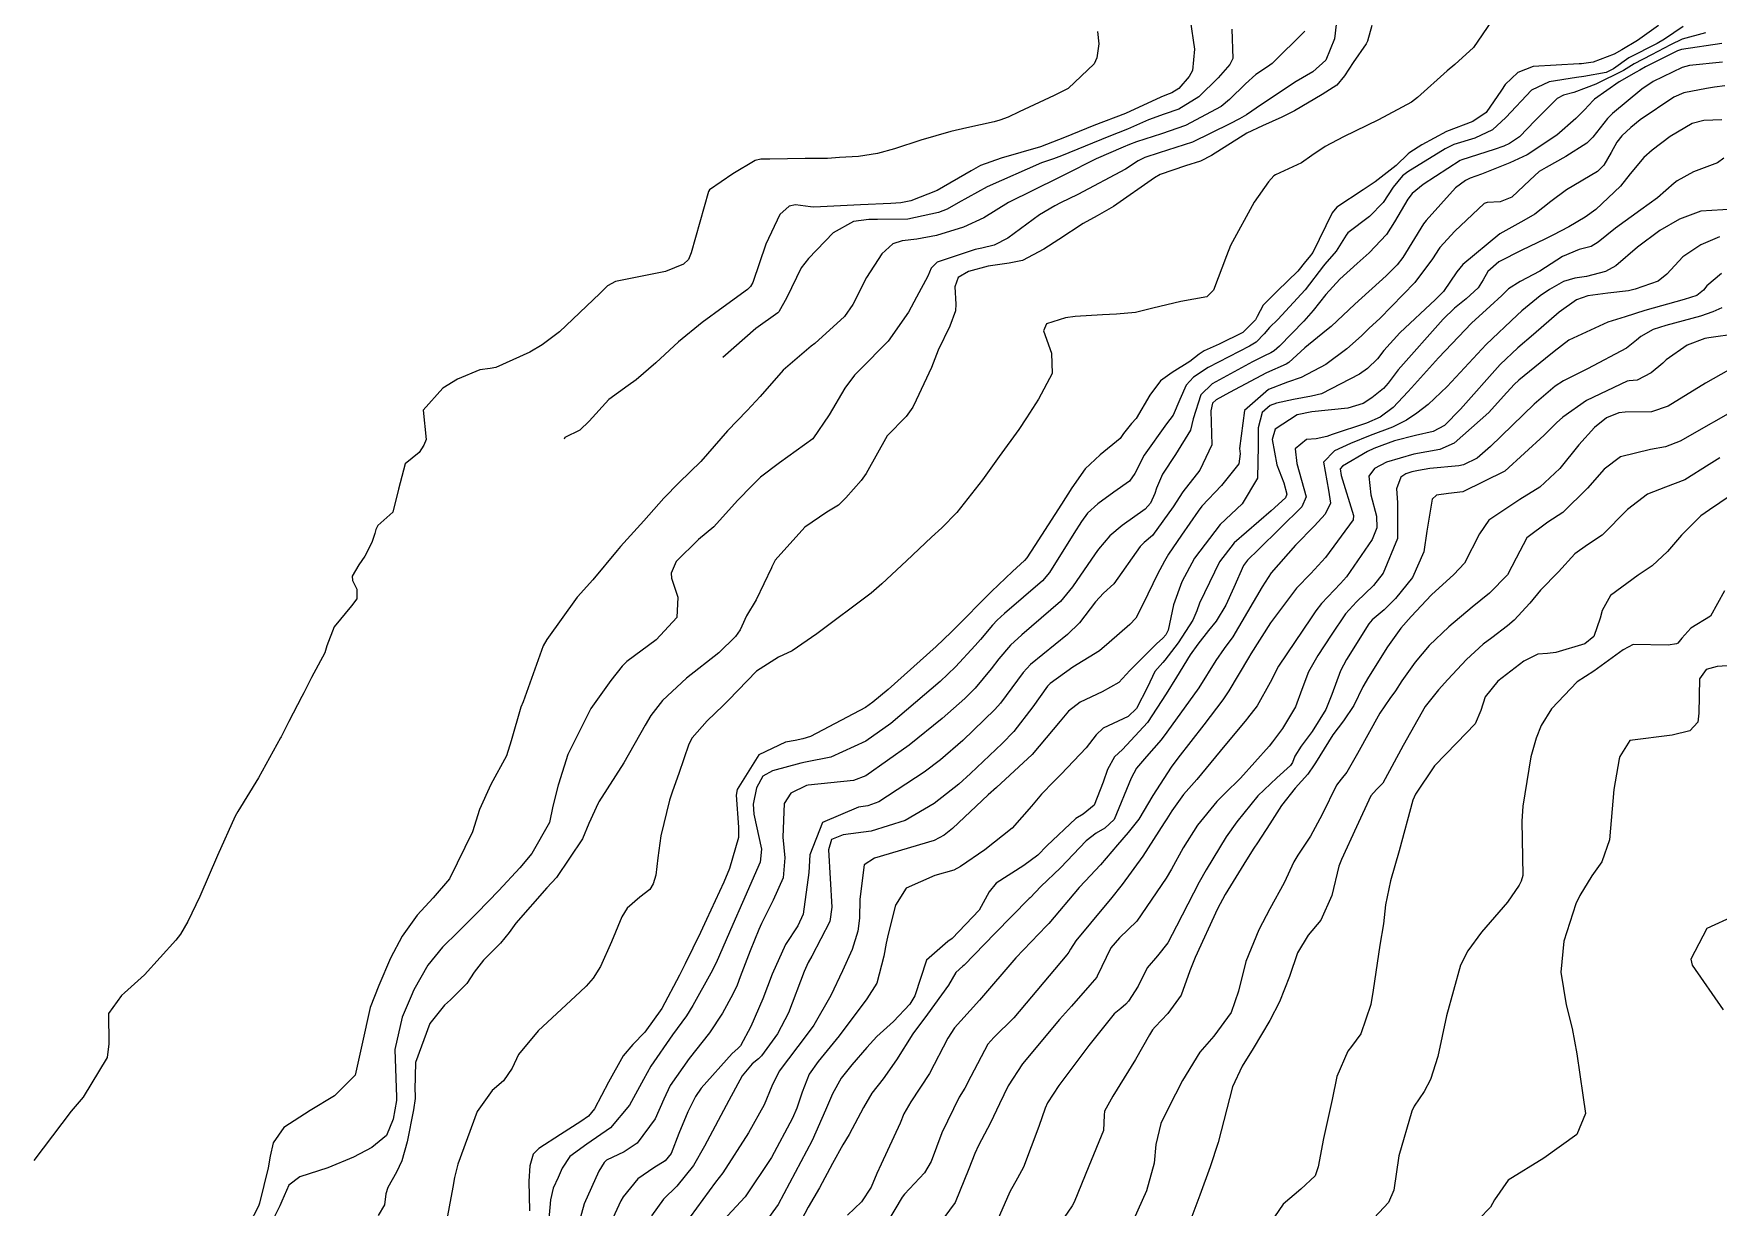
# Model space of a CAD drawing. Header units: feet. Extents: x 1313709 to 1317500, y 405869 to 411659.
# Drawn here: x 1315654.5 to 1315963.4, y 406919.8 to 407135.1 of the extents above; entities that cross this region are included whole.
import ezdxf

# ---------------------------------------------------------------- set-up
doc = ezdxf.new("R2010")
doc.units = ezdxf.units.FT
doc.layers.add('C-TOPO-MAJR', color=32, linetype='CONTINUOUS')

msp = doc.modelspace()

# ---------------------------------------------------------------- linework, layer by layer
at = {"layer": 'C-TOPO-MAJR'}
for points in [[(1315893.28, 407136.81), (1315892.99, 407134.16), (1315891.43, 407130.28), (1315889.03, 407128.14), (1315885.93, 407126.39), (1315879.61, 407122.15), (1315876.84, 407120.24), (1315875.55, 407119.54), (1315873.77, 407118.57), (1315866.98, 407115.21), (1315860.84, 407113.27), (1315858.23, 407112.43), (1315857.01, 407111.79), (1315854.64, 407110.28), (1315845.92, 407105.64), (1315842.75, 407104.1), (1315841.72, 407103.58), (1315838.88, 407101.9), (1315833.1, 407097.62), (1315830.57, 407096.33), (1315828.31, 407095.77), (1315827.12, 407095.52), (1315820.13, 407093.21), (1315819.05, 407092.1), (1315818.43, 407090.62), (1315816.36, 407086.82), (1315814.86, 407084.05), (1315811.13, 407078.75), (1315805.88, 407073.43), (1315804.98, 407072.49), (1315803.21, 407070.1), (1315800.31, 407065.19), (1315797.32, 407060.82), (1315791.21, 407056.42), (1315787.74, 407053.77), (1315786.19, 407052.28), (1315783.52, 407049.5), (1315779.18, 407044.69), (1315776.34, 407042.34), (1315772.26, 407038.31), (1315771.34, 407036.18), (1315771.41, 407035.25), (1315772.56, 407031.74), (1315772.38, 407028.03), (1315768.59, 407023.94), (1315763.2, 407019.94), (1315762.34, 407019.1), (1315760.27, 407016.51), (1315756.65, 407011.35), (1315752.42, 407002.89), (1315750.69, 406997.45), (1315750.62, 406997.28), (1315749.64, 406993.4), (1315749.04, 406990.44), (1315745.8, 406984.73), (1315743.62, 406982.11), (1315739.77, 406977.93), (1315735.8, 406973.84), (1315732.29, 406970.37), (1315729.42, 406967.58), (1315726.72, 406964.26), (1315724.19, 406959.74), (1315723.65, 406958.57), (1315722.03, 406954.75), (1315720.7, 406948.77), (1315720.97, 406940.07), (1315721.01, 406939.7), (1315720.99, 406939.42), (1315720.4, 406936.03), (1315719.15, 406933.01), (1315716.44, 406930.81), (1315713.08, 406929.02), (1315708.41, 406927.09), (1315703.25, 406925.42), (1315701.25, 406923.9), (1315699.97, 406920.99), (1315699.62, 406920.11), (1315696.72, 406914.36)], [(1315899.85, 407136.66), (1315899.06, 407133.76), (1315898.77, 407133.25), (1315896.39, 407129.87), (1315894.84, 407127.37), (1315893.41, 407125.71), (1315890.71, 407123.95), (1315885.64, 407120.97), (1315883.36, 407119.79), (1315879.79, 407118.23), (1315876.94, 407116.88), (1315870.43, 407112.8), (1315868.43, 407111.76), (1315865.68, 407110.88), (1315861.04, 407109.3), (1315859.97, 407108.7), (1315852.44, 407103.43), (1315849.5, 407101.73), (1315846.88, 407100.29), (1315842.45, 407097.36), (1315839.69, 407095.58), (1315835.76, 407093.52), (1315833.35, 407093.04), (1315829.47, 407092.5), (1315825.87, 407091.52), (1315823.96, 407090.43), (1315823.37, 407088.67), (1315823.53, 407085.53), (1315823.5, 407084.27), (1315822.47, 407081.49), (1315820.29, 407077.05), (1315819.12, 407073.87), (1315816.26, 407067.9), (1315815.67, 407066.65), (1315814.47, 407064.9), (1315810.97, 407061.37), (1315807.14, 407054.45), (1315806.19, 407053.19), (1315803.41, 407049.99), (1315802.03, 407048.64), (1315799.91, 407047.33), (1315795.87, 407044.58), (1315790.41, 407038.58), (1315789.8, 407037.36), (1315789.73, 407037.12), (1315786.93, 407031.28), (1315785.19, 407028.34), (1315784.3, 407026.47), (1315784.01, 407025.78), (1315783.17, 407024.54), (1315780.12, 407021.55), (1315774.15, 407016.88), (1315769.76, 407012.83), (1315767.65, 407010.06), (1315766.59, 407008.26), (1315762.67, 407001.4), (1315758.07, 406994.2), (1315757.95, 406993.98), (1315756.28, 406990.22), (1315755.07, 406987.44), (1315750.35, 406980.32), (1315748.56, 406978.42), (1315742.87, 406971.96), (1315741.62, 406970.27), (1315740.03, 406968.27), (1315736.96, 406965.17), (1315735.22, 406962.97), (1315733.88, 406960.88), (1315730.9, 406957.91), (1315729.82, 406956.94), (1315727.11, 406953.58), (1315724.48, 406946.42), (1315724.33, 406941.39), (1315724.4, 406940.49), (1315724.4, 406939.8), (1315724.11, 406937.71), (1315722.93, 406931.88), (1315721.94, 406928.38), (1315720.96, 406926.27), (1315719.41, 406923.45), (1315719.03, 406922.34), (1315718.79, 406920.32), (1315717.61, 406918.33)], [(1315921.75, 407137.41), (1315918.47, 407132.6), (1315915.04, 407129.46), (1315913.65, 407128.29), (1315908.19, 407123.42), (1315907.08, 407122.59), (1315901.06, 407119.34), (1315894.64, 407116.2), (1315891.26, 407114.46), (1315888.83, 407112.79), (1315886.96, 407111.43), (1315882.2, 407109.26), (1315881.89, 407109.08), (1315880.87, 407107.97), (1315878.23, 407104.25), (1315873.9, 407096.28), (1315873.17, 407094.38), (1315870.82, 407088.09), (1315869.57, 407086.88), (1315864.79, 407086.03), (1315859.68, 407084.79), (1315856.51, 407084.01), (1315853.02, 407083.67), (1315850.43, 407083.56), (1315845.43, 407083.24), (1315843.65, 407083.01), (1315840.2, 407081.92), (1315839.65, 407080.64), (1315841.09, 407076.55), (1315841.22, 407072.81), (1315838.72, 407068.06), (1315836.52, 407064.66), (1315835.13, 407062.51), (1315831.51, 407057.59), (1315828.47, 407053.31), (1315823.76, 407047.28), (1315820.97, 407044.48), (1315819.12, 407042.77), (1315814.53, 407038.46), (1315810, 407034.2), (1315808, 407032.51), (1315798.06, 407025.05), (1315793.53, 407021.92), (1315791.03, 407020.75), (1315787.01, 407018.17), (1315781.84, 407012.88), (1315780.86, 407011.9), (1315777.94, 407009.07), (1315775.2, 407005.95), (1315774.57, 407004.79), (1315772.78, 406999.44), (1315771.59, 406996.21), (1315771.04, 406994.54), (1315769.49, 406988), (1315768.93, 406983.96), (1315768.55, 406980.76), (1315768.07, 406979.19), (1315767.42, 406978.16), (1315765.63, 406976.74), (1315763.31, 406974.74), (1315762.31, 406973.1), (1315760.4, 406968.54), (1315758.41, 406964.02), (1315757.07, 406961.85), (1315755.74, 406960.39), (1315754.66, 406959.36), (1315746.98, 406952.24), (1315743.38, 406947.89), (1315742.17, 406945.39), (1315740.63, 406943.05), (1315738.56, 406941.29), (1315735.78, 406937.4), (1315732.23, 406927.75), (1315731.64, 406925.3), (1315731.31, 406923.56), (1315729.31, 406912.74)], [(1315952.4, 407136.61), (1315948.58, 407133.87), (1315945.68, 407132.16), (1315944.3, 407131.35), (1315940.41, 407129.89), (1315938.29, 407129.61), (1315937.84, 407129.58), (1315929.42, 407129.12), (1315926.59, 407128.01), (1315924.31, 407125.78), (1315923.6, 407124.74), (1315920.83, 407120.67), (1315918.38, 407119.04), (1315913.52, 407117.19), (1315909.02, 407114.77), (1315906.79, 407113.34), (1315906.47, 407113.08), (1315904.31, 407110.98), (1315900.47, 407107.94), (1315898.22, 407106.51), (1315893.39, 407103.3), (1315892.54, 407102.26), (1315888.99, 407095.02), (1315888.35, 407094.15), (1315887.68, 407093.36), (1315886.24, 407091.56), (1315882.53, 407087.93), (1315879.92, 407085.3), (1315878.81, 407083.26), (1315878.53, 407082.67), (1315876.17, 407080.29), (1315871.86, 407078.19), (1315869.06, 407076.95), (1315868.17, 407076.33), (1315866.45, 407074.99), (1315863.25, 407072.96), (1315861.07, 407071.42), (1315859.15, 407068.84), (1315856.63, 407064.56), (1315855.78, 407063.63), (1315854.3, 407061.77), (1315853.66, 407060.9), (1315850.01, 407057.87), (1315847.29, 407055.3), (1315844.8, 407051.8), (1315842.94, 407048.82), (1315838.01, 407041.24), (1315836.56, 407038.98), (1315836.15, 407038.49), (1315833.92, 407036.46), (1315830.07, 407032.79), (1315827.48, 407030.16), (1315825.8, 407028.44), (1315822.7, 407025.36), (1315819.93, 407022.69), (1315811.14, 407014.82), (1315808.36, 407012.48), (1315806.96, 407011.52), (1315796.93, 407006.18), (1315795.48, 407005.77), (1315794.09, 407005.48), (1315792.34, 407005.15), (1315787.4, 407002.83), (1315783.48, 406996.5), (1315783.29, 406995.45), (1315783.73, 406989.6), (1315783.73, 406987.71), (1315782.07, 406981.98), (1315781.01, 406979.51), (1315777.84, 406972.64), (1315776.73, 406970.25), (1315773.9, 406964.53), (1315772.89, 406962.44), (1315769.67, 406956.29), (1315766.51, 406951.95), (1315764.35, 406949.68), (1315762.57, 406947.6), (1315759.88, 406942.81), (1315757.29, 406937.88), (1315756.19, 406936.56), (1315754.81, 406935.57), (1315751.05, 406933.2), (1315747.1, 406930.66), (1315746.08, 406929.58), (1315745.42, 406927.44), (1315745.26, 406924.65), (1315745.37, 406919.22)], [(1315956.93, 407136.42), (1315953.49, 407134.12), (1315952.14, 407133.36), (1315946.95, 407130.72), (1315944.17, 407128.66), (1315942.81, 407127.98), (1315938.74, 407127.28), (1315937.38, 407127.09), (1315932.38, 407126.31), (1315929.13, 407124.77), (1315924.39, 407119.76), (1315921.96, 407117.49), (1315918.73, 407115.97), (1315914.9, 407114.81), (1315913.28, 407114.03), (1315906.43, 407109.79), (1315905.48, 407109.05), (1315903.76, 407106.98), (1315901.9, 407104.14), (1315899.43, 407101.58), (1315895.46, 407098.61), (1315895.11, 407098.19), (1315893.32, 407095.24), (1315891.19, 407092.83), (1315890.95, 407092.55), (1315887.59, 407088.14), (1315882.59, 407082.73), (1315881.09, 407081.23), (1315880.1, 407080.1), (1315878.6, 407078.57), (1315877.38, 407077.78), (1315869.82, 407073.89), (1315867.13, 407072.14), (1315865.81, 407070.64), (1315864.64, 407068.02), (1315863.4, 407065.14), (1315862.21, 407063.56), (1315858.07, 407057.82), (1315856.39, 407054.45), (1315855.37, 407053.07), (1315852.52, 407051.01), (1315849.57, 407048.9), (1315847.72, 407047.19), (1315846.59, 407045.64), (1315845.21, 407043.44), (1315840.75, 407036.31), (1315839.44, 407034.76), (1315832.46, 407028.75), (1315831.14, 407027.56), (1315830.27, 407026.63), (1315828.05, 407024.03), (1315827.08, 407022.93), (1315823.49, 407018.97), (1315820.7, 407016.28), (1315811.64, 407008.61), (1315807.02, 407005.33), (1315800.65, 407002.39), (1315795.98, 407001.49), (1315795.14, 407001.33), (1315789.91, 406999.89), (1315788.17, 406998.94), (1315786.98, 406996.82), (1315786.39, 406993.78), (1315786.54, 406991.93), (1315787.91, 406985.53), (1315787.69, 406983.16), (1315784.46, 406975.73), (1315782.68, 406971.73), (1315779.61, 406964.71), (1315778.65, 406962.78), (1315775.35, 406956.88), (1315774.15, 406954.95), (1315771.62, 406951.48), (1315767.63, 406945.72), (1315766.27, 406943.26), (1315763.74, 406938.56), (1315760.22, 406934.43), (1315755.87, 406931.45), (1315752.76, 406929.16), (1315751.39, 406927.04), (1315750.61, 406925.32), (1315749.72, 406923.35), (1315749.25, 406921.19), (1315748.59, 406914.23)], [(1315866.5, 407137.68), (1315867.3, 407132.28), (1315866.93, 407128.39), (1315866.36, 407127.3), (1315864.47, 407125.09), (1315863.17, 407124.25), (1315862.2, 407123.92), (1315861.14, 407123.49), (1315854.68, 407120.5), (1315848.87, 407118.29), (1315843.49, 407116.07), (1315839.1, 407114.36), (1315831.84, 407112.28), (1315828.09, 407110.96), (1315826.39, 407109.97), (1315820.16, 407106.35), (1315815.3, 407104.45), (1315813.46, 407104.09), (1315811.61, 407103.98), (1315806.06, 407103.75), (1315797.54, 407103.3), (1315796.92, 407103.34), (1315794.18, 407103.74), (1315793.02, 407103.52), (1315791.31, 407101.95), (1315788.73, 407096.53), (1315786.36, 407089.49), (1315785.93, 407088.73), (1315785.33, 407088.18), (1315780.88, 407084.98), (1315777.06, 407082.14), (1315772.72, 407078.62), (1315768.55, 407074.73), (1315764.92, 407071.62), (1315763.44, 407070.62), (1315759.91, 407068.02), (1315756.34, 407064.04), (1315754.6, 407062.43), (1315751.86, 407061.08), (1315751.73, 407060.77)], [(1315849.55, 407135.55), (1315849.78, 407133.28), (1315849.38, 407130.72), (1315848.91, 407129.58), (1315844.18, 407125.1), (1315841.59, 407123.81), (1315835.19, 407120.78), (1315833.16, 407119.84), (1315831.64, 407119.29), (1315830.61, 407118.98), (1315825.57, 407117.87), (1315822.63, 407117.21), (1315817.15, 407115.59), (1315812.3, 407113.99), (1315809.17, 407113.14), (1315805.69, 407112.63), (1315802.23, 407112.39), (1315800.05, 407112.22), (1315796.48, 407112.21), (1315795.93, 407112.22), (1315789.47, 407112.12), (1315787.79, 407112.11), (1315786.73, 407111.87), (1315782.69, 407109.44), (1315778.39, 407106.47), (1315778.19, 407106.16), (1315775.01, 407094.93), (1315774.56, 407093.69), (1315773.6, 407092.87), (1315770.34, 407091.48), (1315761.15, 407089.69), (1315759.67, 407088.88), (1315758.27, 407087.5), (1315750.88, 407080.44), (1315748.43, 407078.6), (1315747.72, 407078.08), (1315745.46, 407076.68), (1315739.19, 407073.9), (1315738.14, 407073.72), (1315736.26, 407073.46), (1315732.16, 407071.78), (1315729.49, 407070.13), (1315725.88, 407066.09), (1315726.4, 407060.71), (1315726.01, 407059.64), (1315725.12, 407058.3), (1315722.6, 407056.22), (1315721.35, 407051.56), (1315720.31, 407047.38), (1315717.57, 407044.93), (1315717.2, 407044.18), (1315717, 407043.47), (1315716.5, 407041.96), (1315715.54, 407039.93), (1315715.17, 407039.26), (1315714.11, 407037.68), (1315712.84, 407035.63), (1315712.92, 407034.8), (1315713.69, 407033.26), (1315713.7, 407031.46), (1315712.73, 407030.15), (1315709.53, 407026.31), (1315708.21, 407022.85), (1315707.83, 407021.53), (1315705.41, 407017), (1315703.98, 407014.19), (1315703.64, 407013.52), (1315701.25, 407008.98), (1315699.84, 407006.14), (1315699.74, 407005.96), (1315695.68, 406998.62), (1315691.87, 406992.45), (1315691.41, 406991.62), (1315688.17, 406984.37), (1315684.93, 406976.87), (1315682.75, 406972.28), (1315681.36, 406969.96), (1315680.55, 406968.82), (1315674.75, 406962.5), (1315671.14, 406959.18), (1315670.57, 406958.71), (1315668.2, 406955.4), (1315668.27, 406949.85), (1315667.91, 406947.32), (1315663.53, 406940.05), (1315661.32, 406937.48), (1315654.46, 406928.4)], [(1315887.56, 407135.6), (1315881.58, 407129.68), (1315880.7, 407129.06), (1315878.59, 407127.63), (1315876.66, 407125.95), (1315873.72, 407123.04), (1315872.23, 407121.8), (1315865.69, 407118.28), (1315861.29, 407116.77), (1315856.7, 407115.29), (1315855.41, 407114.78), (1315854.22, 407114.3), (1315849.28, 407112.19), (1315843.45, 407109.25), (1315842.36, 407108.7), (1315833.22, 407104.15), (1315830.93, 407102.77), (1315828.7, 407101.33), (1315824.95, 407099.62), (1315820.02, 407098.14), (1315816.38, 407097.46), (1315813.69, 407097.12), (1315812, 407096.58), (1315809.98, 407094.73), (1315807.18, 407090.42), (1315804.65, 407085.44), (1315803.12, 407083.23), (1315797.68, 407078.29), (1315797.01, 407077.81), (1315791.87, 407073.43), (1315787.69, 407068.58), (1315785.27, 407066), (1315781.69, 407062.28), (1315776.77, 407056.64), (1315772.84, 407052.78), (1315770.02, 407049.9), (1315766.35, 407045.78), (1315762.07, 407041.06), (1315761.44, 407040.31), (1315756.97, 407034.97), (1315754.17, 407031.81), (1315754.11, 407031.74), (1315748.53, 407023.99), (1315747.89, 407022.82), (1315746.69, 407019.41), (1315744.19, 407012.56), (1315743.8, 407011.57), (1315742.04, 407005.4), (1315741.13, 407002.68), (1315738.31, 406997.41), (1315736.23, 406992.84), (1315734.91, 406988.7), (1315730.68, 406980.1), (1315727.73, 406976.61), (1315724.75, 406973.41), (1315722.02, 406969.6), (1315719.91, 406965.53), (1315717.77, 406960.56), (1315716.18, 406956.48), (1315714.62, 406949.61), (1315713.44, 406944.07), (1315709.64, 406940.28), (1315705.16, 406937.63), (1315700.32, 406934.47), (1315698.35, 406931.67), (1315697.82, 406929.24), (1315697.43, 406927.06), (1315695.87, 406920.59), (1315695.68, 406920.06), (1315693.93, 406916.63)], [(1315961.05, 407135.27), (1315956.76, 407134.13), (1315954.63, 407133.1), (1315951.11, 407131.24), (1315947.96, 407129.59), (1315946.01, 407128.39), (1315940.91, 407125.88), (1315939.15, 407125.2), (1315936.87, 407124.37), (1315934.99, 407123.84), (1315933.82, 407123.27), (1315929.81, 407119.18), (1315926.89, 407116.23), (1315925.1, 407115), (1315924.01, 407114.5), (1315922.27, 407113.86), (1315916.32, 407112.01), (1315916.04, 407111.88), (1315909.26, 407107.48), (1315907.25, 407105.79), (1315906.45, 407104.8), (1315904, 407100.59), (1315902.55, 407098.3), (1315899.34, 407094.93), (1315897.15, 407093), (1315893.98, 407090.07), (1315891.4, 407087.28), (1315889.08, 407084.38), (1315887.35, 407082.39), (1315882.88, 407077.78), (1315881.95, 407076.97), (1315881.32, 407076.6), (1315880.17, 407076.05), (1315877.98, 407074.93), (1315870.56, 407070.9), (1315868.5, 407068.9), (1315867.06, 407064.49), (1315866.61, 407062.4), (1315863.84, 407057.93), (1315861.42, 407054.31), (1315860.36, 407051.78), (1315860.02, 407050.8), (1315859.24, 407049.03), (1315858.28, 407047.88), (1315854.04, 407044.94), (1315851.79, 407043.02), (1315849.73, 407040.57), (1315849.09, 407039.74), (1315844.95, 407033.64), (1315842.77, 407030.99), (1315835.63, 407024.84), (1315833.58, 407022.98), (1315831.45, 407020.47), (1315830.04, 407018.63), (1315827.11, 407015.09), (1315825.19, 407013.17), (1315821.02, 407009.53), (1315815, 407004.63), (1315807.08, 406998.99), (1315804.8, 406998.15), (1315796.49, 406997.25), (1315796.19, 406997.19), (1315793.29, 406995.79), (1315792.05, 406993.92), (1315791.84, 406987.77), (1315792.18, 406983.92), (1315791.9, 406980.27), (1315790.03, 406976.19), (1315787.94, 406971.92), (1315787.46, 406970.83), (1315785.84, 406966.9), (1315784.01, 406962.14), (1315783.43, 406960.62), (1315782.69, 406958.96), (1315780.77, 406955.47), (1315778.36, 406951.86), (1315774.64, 406947.14), (1315771.19, 406942.19), (1315769.98, 406939.71), (1315768.41, 406936.1), (1315765.14, 406931.63), (1315762.72, 406930.02), (1315759.5, 406928.47), (1315759.04, 406928.08), (1315758.07, 406926.5), (1315755.39, 406920.51), (1315753.72, 406914.3)], [(1315963.99, 407133.35), (1315956.63, 407132.25), (1315955.88, 407131.97), (1315950.03, 407129.03), (1315948.97, 407128.45), (1315948.28, 407128.06), (1315945.16, 407126.29), (1315940.66, 407123.14), (1315940.4, 407122.88), (1315938.81, 407121.15), (1315937.23, 407119.59), (1315933.77, 407116.5), (1315928.29, 407112.91), (1315925.12, 407111.44), (1315919.95, 407109.36), (1315917.88, 407108.6), (1315916.99, 407108.2), (1315915.19, 407106.87), (1315909.78, 407100.85), (1315909.32, 407100.23), (1315905.49, 407094.09), (1315904.48, 407092.73), (1315902.48, 407090.71), (1315896.7, 407085.53), (1315892.4, 407081.44), (1315891.55, 407080.72), (1315887.55, 407077.49), (1315884.64, 407074.83), (1315884.14, 407074.51), (1315880.53, 407072.89), (1315873.75, 407069.34), (1315871.28, 407067.99), (1315870.61, 407067.33), (1315870.31, 407065.96), (1315870.52, 407059.73), (1315868.32, 407055.04), (1315865.15, 407051.1), (1315863.38, 407048.33), (1315859.59, 407043.09), (1315858.1, 407041.79), (1315857.36, 407041.06), (1315852.5, 407034.23), (1315850.65, 407032.53), (1315849.18, 407030.94), (1315846.24, 407027.06), (1315844, 407024.93), (1315837.26, 407019.39), (1315835.92, 407017.95), (1315831.73, 407012.32), (1315830.72, 407011.13), (1315824.83, 407005.46), (1315820.73, 407001.9), (1315817.76, 406999.64), (1315809.42, 406994.2), (1315807.41, 406993.46), (1315805.7, 406993.24), (1315799.11, 406990.46), (1315796.8, 406984.53), (1315796.57, 406981.26), (1315795.56, 406973.63), (1315794.56, 406971.45), (1315792.34, 406968.04), (1315789.87, 406962.63), (1315788.14, 406958.07), (1315785.95, 406952.99), (1315784.08, 406949.48), (1315783.6, 406948.98), (1315782.55, 406948.06), (1315776.85, 406941.7), (1315775.8, 406940.16), (1315774.41, 406937.35), (1315772.79, 406933.39), (1315771.34, 406929.73), (1315770.25, 406928.35), (1315768.15, 406927.1), (1315765.24, 406925.08), (1315762.57, 406921.79), (1315762.11, 406921.04), (1315760.64, 406917.88)], [(1315874.18, 407135.97), (1315874.35, 407130.58), (1315873.8, 407129.48), (1315871.64, 407127.04), (1315868.13, 407123.54), (1315864.43, 407121.27), (1315861.75, 407120.35), (1315858.86, 407119.3), (1315855.04, 407117.64), (1315851.58, 407116.27), (1315842.94, 407112.73), (1315841.45, 407112.18), (1315839.29, 407111.44), (1315829.3, 407107.04), (1315823.99, 407104.1), (1315821.95, 407102.97), (1315820.38, 407102.32), (1315814.78, 407101.1), (1315809.2, 407101.06), (1315807.62, 407101.07), (1315804.79, 407100.67), (1315801.06, 407098.58), (1315796.55, 407093.88), (1315795.17, 407092.19), (1315792.58, 407086.76), (1315791.07, 407084.12), (1315790.89, 407083.95), (1315786.91, 407081.04), (1315780.83, 407075.73)], [(1315964.15, 407129.89), (1315958.09, 407129.29), (1315956.73, 407128.95), (1315951.45, 407126.36), (1315949.33, 407124.94), (1315943.99, 407120.52), (1315943.07, 407119.6), (1315940.35, 407116.16), (1315939.25, 407115.02), (1315935.42, 407112.62), (1315931.79, 407110.61), (1315930.54, 407109.83), (1315928.82, 407108.23), (1315925.48, 407105.14), (1315923.36, 407104.31), (1315921.01, 407104.15), (1315920.44, 407103.98), (1315915.03, 407098.91), (1315912.31, 407095.89), (1315912.17, 407095.7), (1315910.98, 407093.82), (1315907.73, 407089.46), (1315901.28, 407082.86), (1315899.35, 407081.09), (1315897.92, 407079.73), (1315895.24, 407077.3), (1315891.37, 407074.47), (1315886.86, 407072.07), (1315884.35, 407071.21), (1315880.88, 407069.85), (1315876.47, 407066.01), (1315875.58, 407059.04), (1315875.69, 407058.08), (1315875.46, 407056.24), (1315872.25, 407052.22), (1315868.66, 407048.48), (1315867.97, 407047.55), (1315864.93, 407043.17), (1315862.52, 407039.65), (1315861.79, 407038.36), (1315860.55, 407035.96), (1315857.91, 407030.57), (1315856.55, 407027.93), (1315855.48, 407026.76), (1315851.69, 407023.43), (1315849.89, 407021.94), (1315845.01, 407018.9), (1315840.84, 407015.9), (1315840.39, 407015.43), (1315837.67, 407011.65), (1315834.18, 407007.1), (1315832.06, 407004.9), (1315826.26, 406999.44), (1315824.08, 406997.47), (1315819.59, 406993.9), (1315814.29, 406990.81), (1315808.01, 406988.82), (1315802.92, 406988.19), (1315800.77, 406987.29), (1315800.21, 406985.4), (1315800.83, 406974.92), (1315800.45, 406972.3), (1315797.12, 406965.89), (1315796.47, 406964.78), (1315795.72, 406963.12), (1315792.88, 406955.5), (1315790.88, 406951.65), (1315787.93, 406947.66), (1315787.34, 406947.08), (1315786.21, 406946.15), (1315784.39, 406943.96), (1315781.93, 406939.42), (1315777.46, 406931.03), (1315775.44, 406927.53), (1315772.4, 406923.75), (1315769.93, 406921.35), (1315767.72, 406918.31)], [(1315964.54, 407125.54), (1315962.69, 407125.3), (1315961.2, 407125.06), (1315957.07, 407124.28), (1315955.21, 407123.47), (1315949.05, 407119.31), (1315947.3, 407117.91), (1315945.69, 407116.37), (1315944.78, 407115.21), (1315943.73, 407113.31), (1315942.39, 407110.99), (1315941.24, 407109.87), (1315935.51, 407106.5), (1315932.63, 407104.36), (1315929.73, 407102.02), (1315927.7, 407100.89), (1315923.29, 407098.44), (1315916.52, 407092.81), (1315915.43, 407091.42), (1315912.95, 407087.82), (1315911.54, 407086.39), (1315904.94, 407080.23), (1315902.04, 407077.02), (1315900.85, 407075.51), (1315899.05, 407073.69), (1315897.58, 407072.68), (1315890.59, 407069.08), (1315888.79, 407068.61), (1315885.48, 407068.02), (1315882.38, 407067.37), (1315881.22, 407066.95), (1315879.71, 407065.63), (1315879.01, 407062.82), (1315878.99, 407059.55), (1315878.88, 407053.6), (1315876.06, 407048.87), (1315872.02, 407045.12), (1315867.34, 407038.92), (1315865, 407034.55), (1315863.46, 407030.33), (1315862.51, 407025.72), (1315862.08, 407024.87), (1315861.52, 407024.22), (1315860.37, 407023.22), (1315855.49, 407018.33), (1315853.46, 407016.1), (1315850.38, 407014.4), (1315846.34, 407012.53), (1315844.23, 407010.85), (1315842.7, 407009), (1315837.58, 407002.88), (1315831.01, 406996.85), (1315829.5, 406995.52), (1315822.93, 406989.33), (1315821.43, 406988.09), (1315819.58, 406987.13), (1315808.65, 406983.9), (1315806.77, 406982.65), (1315805.97, 406976.36), (1315805.89, 406972.86), (1315805.59, 406970.52), (1315804.55, 406967.12), (1315802.79, 406963.2), (1315800.66, 406958.71), (1315797.54, 406953.24), (1315796.32, 406951.61), (1315791.15, 406944.81), (1315789.8, 406942.06), (1315788.38, 406938.63), (1315785.51, 406933.51), (1315780.81, 406926.16), (1315779.5, 406924.48), (1315774.85, 406918.09)], [(1315964, 407119.3), (1315960.72, 407119.19), (1315958.57, 407118.65), (1315954.54, 407116.28), (1315951.25, 407113.76), (1315949.73, 407112.43), (1315947.2, 407109.4), (1315945.45, 407107.17), (1315940.92, 407102.85), (1315938.96, 407101.45), (1315935.94, 407099.67), (1315933.01, 407098.16), (1315931.53, 407097.41), (1315927.33, 407095.41), (1315923.15, 407093.29), (1315921.09, 407091.5), (1315920.23, 407089.95), (1315919.31, 407088.48), (1315917.11, 407086.49), (1315915.01, 407084.78), (1315912.91, 407082.78), (1315904.65, 407073.48), (1315902.8, 407071), (1315901.95, 407070.04), (1315899.82, 407068.32), (1315898.24, 407067.3), (1315895.43, 407066.46), (1315888.86, 407065.76), (1315886.13, 407065.2), (1315882.1, 407062.57), (1315881.53, 407060.68), (1315882.44, 407056.04), (1315883.68, 407052.73), (1315884.24, 407050.64), (1315883.98, 407050.01), (1315881.37, 407047.61), (1315874.62, 407041.73), (1315871.93, 407038.23), (1315868.26, 407030.66), (1315867.76, 407029.23), (1315867.02, 407027.52), (1315864.32, 407023.42), (1315861.89, 407020.2), (1315861.51, 407019.8), (1315860.06, 407018.16), (1315858.7, 407015.28), (1315856.68, 407011.36), (1315855.13, 407009.9), (1315850.58, 407007.73), (1315849.29, 407006.49), (1315847.46, 407004.15), (1315842.85, 406999.3), (1315841.54, 406997.96), (1315839.27, 406995.64), (1315837.45, 406993.44), (1315833.88, 406989.38), (1315828.88, 406985.43), (1315824.43, 406982.36), (1315823.21, 406981.66), (1315819.68, 406980.68), (1315814.42, 406978.38), (1315812.46, 406975.25), (1315811.13, 406969.96), (1315810.77, 406968.32), (1315810.38, 406965.92), (1315809.05, 406960.97), (1315807.21, 406958.08), (1315802.15, 406951.3), (1315798.31, 406946.57), (1315796.67, 406944.24), (1315795.37, 406940.94), (1315794.39, 406938.03), (1315793.58, 406936.19), (1315789.74, 406929.01), (1315784.9, 406921.75), (1315780.91, 406917.44)], [(1315964.41, 407112.3), (1315963.22, 407111.46), (1315958.82, 407109.8), (1315955.82, 407108.14), (1315955.3, 407107.68), (1315952.22, 407104.99), (1315949.16, 407102.82), (1315944.53, 407099.48), (1315941.34, 407096.87), (1315940.03, 407096.1), (1315937.83, 407095.53), (1315934.82, 407094.25), (1315930.62, 407091.59), (1315927.06, 407089.69), (1315924.91, 407088.35), (1315923.65, 407087.11), (1315921.54, 407085.12), (1315918.1, 407082), (1315915.7, 407079.53), (1315912.09, 407075.69), (1315907.1, 407070.17), (1315906.46, 407069.44), (1315903.76, 407066.57), (1315901.35, 407064.78), (1315898.86, 407063.69), (1315892.57, 407061.58), (1315891.59, 407061.22), (1315889.65, 407060.79), (1315887.87, 407060.69), (1315885.78, 407058.99), (1315886.07, 407056.29), (1315887.78, 407050.2), (1315887.02, 407048.36), (1315879.06, 407040.48), (1315877.06, 407038.57), (1315876.3, 407037.56), (1315874.5, 407033.55), (1315873.07, 407030.27), (1315871.32, 407027.37), (1315869.9, 407025.64), (1315867.9, 407023.15), (1315866.55, 407021.16), (1315864.04, 407017.12), (1315862.14, 407014.01), (1315858.71, 407008.75), (1315854.11, 407003.84), (1315852.65, 407002.49), (1315851.34, 407000.18), (1315850.58, 406997.81), (1315848.92, 406993.6), (1315846.92, 406991.95), (1315845.58, 406991.16), (1315840.26, 406986.16), (1315838.58, 406984.47), (1315836.02, 406982.57), (1315830.92, 406979.28), (1315829.67, 406977.72), (1315827.82, 406974.35), (1315822.91, 406969.14), (1315822.08, 406968.6), (1315818.2, 406965.18), (1315816.01, 406958.66), (1315815.13, 406957.08), (1315812.12, 406953.92), (1315809.05, 406951.17), (1315807.24, 406949.15), (1315804.51, 406945.96), (1315802.54, 406943.56), (1315800.91, 406940.65), (1315799.66, 406937.64), (1315797.19, 406932.1), (1315790.97, 406920.35), (1315788.74, 406917.26)], [(1315966.21, 407102.93), (1315960.14, 407102.55), (1315956.25, 407101.12), (1315952.65, 407099), (1315948.54, 407095.98), (1315944.56, 407092.52), (1315942.66, 407091.49), (1315939.2, 407090.6), (1315937.03, 407090.27), (1315934.96, 407089.7), (1315932.4, 407088.22), (1315930.71, 407087.02), (1315927.35, 407084.31), (1315926.46, 407083.52), (1315920.82, 407078.11), (1315913.63, 407070.39), (1315910.14, 407067.08), (1315908.09, 407065.51), (1315906.21, 407064.25), (1315903.62, 407062.97), (1315899.53, 407061.4), (1315895.94, 407059.97), (1315892.96, 407058.64), (1315890.98, 407056.54), (1315891.88, 407051.37), (1315892.23, 407048.98), (1315891.27, 407047.01), (1315889.34, 407044.88), (1315885.82, 407041.29), (1315881.36, 407036.22), (1315879.75, 407033.66), (1315874.35, 407024.52), (1315872.74, 407022.35), (1315871.25, 407020.17), (1315868.11, 407015.11), (1315862.26, 407006.98), (1315861.18, 407005.61), (1315858.5, 407002.51), (1315856.71, 407000.41), (1315855.71, 406998.55), (1315852.59, 406990.97), (1315850.89, 406989.38), (1315849.27, 406988.5), (1315847.48, 406987.05), (1315842.77, 406982.13), (1315839.15, 406978.72), (1315837.16, 406976.64), (1315837.03, 406976.51), (1315830.69, 406970.05), (1315825.07, 406964.24), (1315824.81, 406964.05), (1315823.54, 406962.93), (1315822.22, 406960.61), (1315818.37, 406955.28), (1315815.67, 406951.68), (1315812.68, 406946.88), (1315810.2, 406943.43), (1315808.18, 406940.8), (1315806.62, 406938.13), (1315804, 406933.17), (1315802.81, 406931.28), (1315800.92, 406927.86), (1315798.53, 406923.42), (1315796.5, 406919.86), (1315793.51, 406914.18)], [(1315963.58, 407097.84), (1315960.16, 407096.4), (1315956.89, 407094.21), (1315953.9, 407091.01), (1315952.31, 407089.76), (1315948.12, 407088.24), (1315946.91, 407087.97), (1315943.09, 407087.55), (1315939.42, 407087.02), (1315937.38, 407086.31), (1315934.16, 407084.05), (1315929.5, 407079.97), (1315926.63, 407077.52), (1315923.39, 407074.43), (1315916.1, 407066.27), (1315913.19, 407063.25), (1315911.09, 407062.16), (1315907.83, 407061.43), (1315903.98, 407060.42), (1315901.65, 407059.58), (1315900.22, 407059.04), (1315899.03, 407058.5), (1315894.46, 407055.81), (1315894.03, 407055.28), (1315894.21, 407054.06), (1315896.48, 407046.73), (1315896.4, 407045.95), (1315891.33, 407039.04), (1315888.64, 407036.12), (1315886.01, 407033.42), (1315881.26, 407027.04), (1315877.67, 407021.39), (1315877.2, 407020.62), (1315873.59, 407014.56), (1315872.52, 407012.93), (1315869.04, 407008.33), (1315864.26, 407002.21), (1315863.01, 407000.6), (1315859.65, 406995.4), (1315857.08, 406991.04), (1315855.17, 406988.62), (1315853.19, 406986.35), (1315850.08, 406982.64), (1315847.24, 406979.64), (1315846.17, 406978.49), (1315840.58, 406971.93), (1315840.18, 406971.49), (1315834.58, 406965.61), (1315827.91, 406957.87), (1315824.49, 406954.08), (1315823.31, 406952.76), (1315822.11, 406950.85), (1315818.72, 406944.39), (1315815.29, 406939.22), (1315814.03, 406937.02), (1315813.34, 406935.29), (1315809.87, 406927.76), (1315809.08, 406926.06), (1315808.04, 406923.54), (1315806.23, 406920.85), (1315803.71, 406918.39)], [(1315963.94, 407091.14), (1315961.25, 407088.86), (1315960.68, 407088.11), (1315959.4, 407087.08), (1315957.12, 407086.38), (1315949.87, 407084.33), (1315946.3, 407083.19), (1315943.14, 407082.23), (1315935.97, 407078.89), (1315933.25, 407076.86), (1315931.68, 407075.55), (1315926.79, 407071.6), (1315925.92, 407070.8), (1315923.98, 407068.61), (1315921.29, 407065.63), (1315914.94, 407060), (1315912.32, 407058.88), (1315907.51, 407057.99), (1315902.55, 407056.55), (1315900.31, 407055.39), (1315899.29, 407053.95), (1315899.64, 407050.51), (1315900.72, 407046.63), (1315900.78, 407044.47), (1315899.9, 407042.34), (1315895.2, 407035.52), (1315894.12, 407034.29), (1315890.6, 407030.63), (1315889.59, 407029.26), (1315888.71, 407027.95), (1315882.74, 407019.13), (1315881.17, 407016.13), (1315878.83, 407011.85), (1315877.06, 407009.59), (1315876.85, 407009.34), (1315872.04, 407003.53), (1315867.73, 406998.34), (1315865.32, 406995.55), (1315863.16, 406992.59), (1315862.25, 406991.13), (1315861.77, 406990.35), (1315857.86, 406984.24), (1315854.04, 406979.05), (1315851.92, 406976.36), (1315850.92, 406975.2), (1315845.56, 406968.73), (1315844.61, 406967.17), (1315844.28, 406966.65), (1315843.89, 406966.15), (1315834.17, 406954.62), (1315830.5, 406951), (1315829.43, 406949.77), (1315826.32, 406943.85), (1315825.19, 406941.72), (1315824.18, 406940.02), (1315820.98, 406933.52), (1315819.03, 406928.23), (1315817.79, 406926.14), (1315814.14, 406922.27), (1315813.7, 406921.69), (1315810.83, 406916.9)], [(1315964, 407084.82), (1315962.35, 407084.12), (1315960.12, 407083.32), (1315953.74, 407081.59), (1315951.43, 407080.87), (1315949.19, 407079.61), (1315948.36, 407078.9), (1315946.51, 407077.46), (1315939.38, 407073.64), (1315934.96, 407071.45), (1315933.47, 407070.48), (1315929.63, 407067.15), (1315921.62, 407059.41), (1315919.14, 407057.25), (1315916.64, 407056.02), (1315915.77, 407055.87), (1315910.49, 407055.39), (1315908.39, 407055.02), (1315907.2, 407054.77), (1315906.06, 407054.41), (1315905.14, 407053.76), (1315904.34, 407051.63), (1315904.56, 407049.13), (1315904.53, 407042.55), (1315901.9, 407036.14), (1315900.12, 407033.9), (1315897.03, 407030.91), (1315895.02, 407028.71), (1315892.38, 407024.81), (1315889.96, 407021.06), (1315888.22, 407018.06), (1315887.01, 407014.8), (1315885.82, 407011.64), (1315883.43, 407007.68), (1315881.62, 407005.2), (1315881.04, 407004.42), (1315875.75, 406998.54), (1315872.88, 406995.78), (1315871.39, 406994.26), (1315867.87, 406989.97), (1315865.26, 406985.79), (1315863.08, 406981.89), (1315862.1, 406980.25), (1315856.73, 406972.32), (1315853.56, 406969.25), (1315851.99, 406967.43), (1315849.5, 406962.24), (1315849.39, 406962.07), (1315848.12, 406960.58), (1315844.77, 406956.77), (1315842.55, 406954.32), (1315835.78, 406946.16), (1315833.16, 406942.1), (1315831.55, 406938.85), (1315829.92, 406935.33), (1315827.74, 406931.16), (1315827.02, 406929.73), (1315825.94, 406926.9), (1315823.41, 406920.72), (1315821.33, 406917.92)], [(1315966.83, 407080.1), (1315961.64, 407079.35), (1315960.91, 407079.2), (1315957.65, 407077.98), (1315953.83, 407075.32), (1315953.21, 407074.72), (1315951.04, 407072.93), (1315948.46, 407071.6), (1315947.02, 407071.46), (1315946.65, 407071.41), (1315939.18, 407067.85), (1315934.84, 407064.79), (1315933.69, 407063.77), (1315931.43, 407061.47), (1315924.25, 407054.88), (1315916.54, 407051.11), (1315913.88, 407050.76), (1315911.7, 407050.47), (1315910.89, 407049.72), (1315909.93, 407043.88), (1315909.37, 407040.06), (1315907.27, 407035.37), (1315904.19, 407031.51), (1315902.09, 407029.47), (1315899.89, 407027.59), (1315899.27, 407026.87), (1315895.18, 407020.35), (1315894.1, 407018.24), (1315892.52, 407013.9), (1315891.42, 407011.13), (1315888.91, 407007.14), (1315886.85, 407004.44), (1315885.72, 407002.6), (1315885.27, 407001.45), (1315884.9, 407000.9), (1315882.43, 406998.64), (1315878.93, 406995.3), (1315875.05, 406990.56), (1315873.11, 406987.83), (1315869.43, 406981.74), (1315868.2, 406979.5), (1315864.04, 406971.44), (1315862.4, 406968.34), (1315860.51, 406965.96), (1315858.66, 406963.77), (1315856.96, 406960.38), (1315855.21, 406957.67), (1315854.75, 406957.1), (1315853.82, 406956.32), (1315852.56, 406955.34), (1315847.92, 406949.52), (1315842.42, 406942.21), (1315840.38, 406938.98), (1315839.96, 406938.01), (1315838.77, 406934.68), (1315835.99, 406927.2), (1315834.87, 406925.18), (1315833.47, 406922.69), (1315829.66, 406914)], [(1315965.24, 407073.38), (1315961.05, 407071.03), (1315954.19, 407066.82), (1315951.11, 407065.74), (1315946.3, 407065.68), (1315945.13, 407065.61), (1315942.89, 407064.68), (1315940.65, 407062.87), (1315937.82, 407059.7), (1315934.28, 407055.35), (1315930.67, 407051.92), (1315926.96, 407049.68), (1315921.32, 407045.89), (1315919.6, 407043.4), (1315916.85, 407038.01), (1315914.9, 407035.94), (1315910.75, 407032.2), (1315907.04, 407028.24), (1315905.18, 407026.1), (1315902.68, 407022.67), (1315899.2, 407017.12), (1315898.21, 407015.3), (1315896.52, 407011.88), (1315894.66, 407009.11), (1315892.69, 407006.52), (1315889.49, 407001.35), (1315889.29, 407000.99), (1315888.07, 406999.27), (1315885.79, 406996.74), (1315883.26, 406993.54), (1315881.13, 406990.2), (1315878.86, 406986.71), (1315878.2, 406985.74), (1315876.84, 406983.6), (1315872.92, 406977.22), (1315871.55, 406974.58), (1315867.41, 406965.65), (1315866.45, 406963.21), (1315864.9, 406958.77), (1315862.45, 406955.42), (1315860.1, 406952.97), (1315859.62, 406952.39), (1315859.06, 406951.5), (1315856.5, 406946.93), (1315852.36, 406940.25), (1315850.81, 406937.49), (1315850.73, 406936.75), (1315850.66, 406933.93), (1315847.95, 406927.38), (1315845.26, 406920.79), (1315844.9, 406920.11), (1315840.47, 406913.7)], [(1315968.19, 407067.11), (1315956.37, 407060.38), (1315953.7, 407059.32), (1315950.96, 407058.88), (1315945.46, 407057.49), (1315942.43, 407055.22), (1315939.37, 407051.78), (1315934.88, 407047.32), (1315932.11, 407045.54), (1315928.23, 407042.63), (1315926.32, 407038.93), (1315924.73, 407035.87), (1315921.39, 407032.48), (1315918.22, 407029.91), (1315913.94, 407026.35), (1315910.36, 407022.88), (1315907.79, 407019.86), (1315905.36, 407016.4), (1315904.15, 407014.57), (1315903.13, 407013.18), (1315901.3, 407010.51), (1315897.19, 407003.07), (1315895.26, 406999.65), (1315894.21, 406998.4), (1315893.36, 406997.25), (1315890.74, 406991.88), (1315888.56, 406987.95), (1315886.26, 406984.47), (1315885.56, 406983.22), (1315883.74, 406979.38), (1315881.16, 406974.62), (1315879.11, 406970.77), (1315876.76, 406964.95), (1315875.39, 406959.49), (1315874.04, 406955.57), (1315870.85, 406951.24), (1315868.29, 406948.32), (1315865.13, 406943.13), (1315862.56, 406938.1), (1315861.15, 406935.24), (1315860.23, 406931.38), (1315859.93, 406927.92), (1315858.53, 406922.86), (1315856.13, 406917.56)], [(1315963.62, 407057.35), (1315961.69, 407056.09), (1315957.2, 407053.3), (1315953.71, 407051.94), (1315950.41, 407050.69), (1315946.73, 407047.82), (1315942.06, 407043.13), (1315939.36, 407041.36), (1315937.05, 407039.72), (1315934.07, 407036.43), (1315930.79, 407033.03), (1315928.78, 407030.69), (1315925.93, 407027.56), (1315924.71, 407026.49), (1315921.86, 407024.33), (1315920.25, 407023.12), (1315917.17, 407020.31), (1315913.77, 407016.67), (1315912.04, 407014.78), (1315909.62, 407011.71), (1315905.6, 407004.57), (1315901.85, 406997.65), (1315900.71, 406996.48), (1315899.63, 406995.32), (1315897.02, 406989.61), (1315894.27, 406983.67), (1315893.8, 406982.43), (1315892.51, 406977.02), (1315890.48, 406972.54), (1315888.17, 406969.75), (1315886.2, 406966.51), (1315884.72, 406962.19), (1315882.91, 406957.53), (1315881.11, 406954.09), (1315878.1, 406948.98), (1315876.07, 406945.73), (1315874.29, 406941.93), (1315871.66, 406931.74), (1315870.2, 406927.28), (1315868.31, 406922.07), (1315866.09, 406916.23)], [(1315965.57, 407050.38), (1315961.76, 407047.78), (1315960.15, 407046.66), (1315956.64, 407043.11), (1315954.05, 407040.17), (1315951.27, 407037.52), (1315948.69, 407035.8), (1315943.63, 407032.07), (1315942.07, 407029.34), (1315941.71, 407027.9), (1315940.55, 407024.54), (1315938.92, 407023.2), (1315933.6, 407021.59), (1315932.03, 407021.46), (1315930.3, 407021.32), (1315927.73, 407020.01), (1315922.96, 407016.33), (1315920.64, 407013.49), (1315919.84, 407010.95), (1315918.81, 407008.55), (1315915.41, 407005.07), (1315911.31, 407000.81), (1315907.82, 406995.6), (1315907.35, 406994.54), (1315904.86, 406985.26), (1315903.25, 406979.71), (1315902.36, 406975.3), (1315901.95, 406971.87), (1315901.31, 406967.9), (1315900.06, 406959.66), (1315899.67, 406957.07), (1315897.82, 406951.67), (1315896.12, 406949.37), (1315895.45, 406948.48), (1315893.44, 406943.83), (1315892.55, 406939.65), (1315890.98, 406932.47), (1315890, 406927.28), (1315889.43, 406925.64), (1315886.79, 406923.19), (1315883.55, 406920.44), (1315879.58, 406914.6)], [(1315964.49, 407032.9), (1315961.91, 407028.27), (1315958.35, 407026.1), (1315956.66, 407024.25), (1315955.92, 407023.34), (1315955.73, 407023.22), (1315954.2, 407022.98), (1315947.76, 407023.11), (1315945.91, 407022.09), (1315940.56, 407018.2), (1315937.51, 407016.26), (1315932.79, 407011.3), (1315930.88, 407008.21), (1315929.99, 407005.89), (1315929, 407002.5), (1315927.53, 406993.43), (1315927.37, 406990.69), (1315927.5, 406980.74), (1315927.2, 406979.65), (1315926.83, 406978.95), (1315924.69, 406975.81), (1315919.94, 406970.29), (1315917.45, 406966.89), (1315916.12, 406964.29), (1315913.51, 406954.95), (1315911.91, 406947.49), (1315910.59, 406943.31), (1315909.43, 406941.08), (1315907.59, 406938.37), (1315907.16, 406937.51), (1315904.78, 406929.26), (1315903.85, 406923), (1315902.89, 406920.72), (1315896.77, 406914.2)], [(1315967.88, 407019.35), (1315963.13, 407019.02), (1315961.17, 407018.48), (1315959.92, 407016.8), (1315959.77, 407010.48), (1315959.63, 407008.84), (1315958.14, 407007.24), (1315954.88, 407006.44), (1315947.16, 407005.49), (1315945.29, 407002.52), (1315945.2, 407002.11), (1315944.22, 406996.49), (1315943.42, 406987.28), (1315942, 406983.23), (1315940.15, 406980.62), (1315937.95, 406977.07), (1315937.26, 406975.51), (1315935.04, 406968.68), (1315934.51, 406962.98), (1315935.46, 406956.97), (1315936.59, 406952.64), (1315937.42, 406947.98), (1315938.55, 406940.39), (1315939.01, 406937.04), (1315937.44, 406933.17), (1315931.38, 406928.88), (1315924.82, 406924.84), (1315922.32, 406921.23), (1315921.58, 406919.87), (1315915.15, 406913.27)], [(1315966.32, 406973.3), (1315961.24, 406970.97), (1315958.3, 406965.39), (1315958.57, 406964.27), (1315964.24, 406956.04)]]:
    msp.add_lwpolyline(points, dxfattribs=at)

doc.saveas('drawing.dxf')
